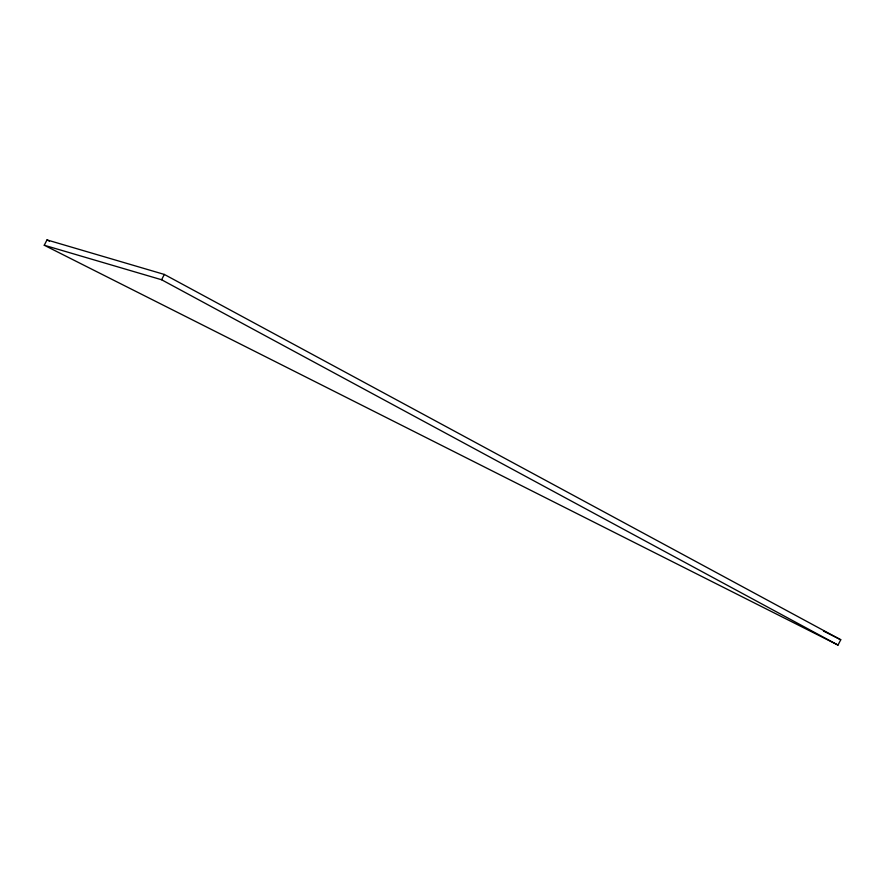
<?xml version="1.0" encoding="UTF-8"?>
<svg xmlns="http://www.w3.org/2000/svg" width="885" height="885" viewBox="0 0 885 885"><rect width="100%" height="100%" fill="white"/><g stroke="black" fill="none" stroke-linecap="round" stroke-linejoin="round"><path stroke-width="1.33" d="M44.25 245.245L46.993 239.923L164.333 274.438L840.75 639.755L838.006 645.077L44.25 245.245L161.59 279.748L838.006 645.077M161.59 279.748L164.333 274.438M46.993 239.923L49.46 241.174M823.47 631.049L840.75 639.755"/></g></svg>
